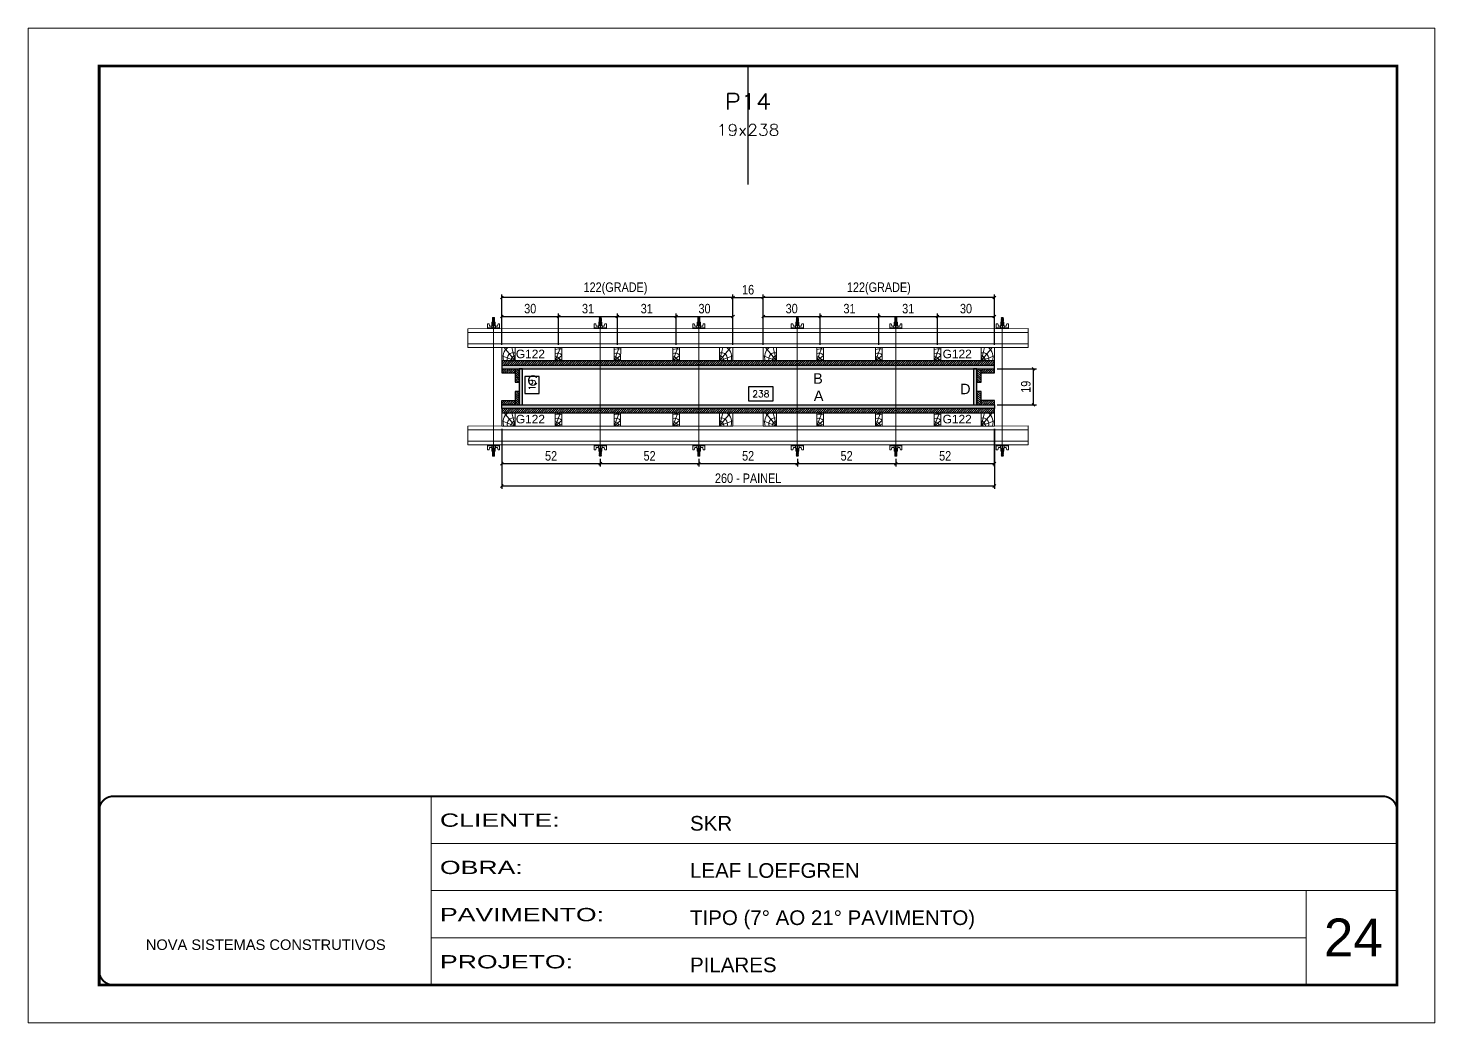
# Model space of a CAD drawing. Extents: x 14400 to 27878, y -21631 to 6985.
# Drawn here: x 19182 to 20667, y 192 to 1242 of the extents above; entities that cross this region are included whole.
import ezdxf
from ezdxf.enums import TextEntityAlignment as Align

# ---------------------------------------------------------------- set-up
doc = ezdxf.new("R2010")
doc.units = 0
for name, pattern in [('CONTINUO', [0]), ('DASHED', [0.75, 0.5, -0.25]), ('HIDDEN', [0.375, 0.25, -0.125])]:
    doc.linetypes.add(name, pattern=pattern)
for name, color, linetype, lineweight in [('CARIMBO', 255, 'Continuous', 9), ('Folhas', 255, 'Continuous', 9), ('Hachura', 251, 'Continuous', 9), ('Madeira', 126, 'Continuous', 18), ('Perfil Metálico', 224, 'Continuous', 18), ('SARRAFO DE PRESSAO', 251, 'DASHED', 9), ('Texto Seção', 7, 'Continuous', 15)]:
    doc.layers.add(name, color=color, linetype=linetype, lineweight=lineweight)
for name, color, linetype in [('CHAPA', 1, 'Continuous'), ('COTA', 241, 'Continuous'), ('SARRAFO', 251, 'Continuous'), ('Texto de Titulo', 7, 'Continuous'), ('Texto Qtd Sarr', 242, 'Continuous'), ('TEXTO_GERAL', 7, 'Continuous')]:
    doc.layers.add(name, color=color, linetype=linetype)
doc.styles.add('ARIAL', font='arial.ttf')
doc.styles.add('COTA TECNICA 2X', font='techl___.ttf', dxfattribs={"height": 10})
doc.styles.add('ROMANS', font='romans.shx')
doc.styles.add('SANSSERIF', font='sas_____.pfb')
doc.styles.add('Tecnologia', font='')
doc.styles.get('Tecnologia').set_extended_font_data('Forgotten Futurist')
doc.dimstyles.new('SECAO PILAR', dxfattribs={"dimtxt": 10, "dimasz": 3, "dimexe": 3, "dimexo": 3, "dimgap": 3, "dimtad": 1, "dimdec": 1, "dimlfac": 0.5, "dimzin": 12, "dimdsep": 46, "dimtxsty": 'COTA TECNICA 2X', "dimblk1": 'OBLIQUE', "dimblk2": 'OBLIQUE', "dimsah": 1, "dimcen": 0.9, "dimclrd": 256, "dimclre": 256, "dimclrt": 256, "dimadec": 1, "dimazin": 3, "dimtfac": 1, "dimtdec": 1, "dimtmove": 0, "dimatfit": 3, "dimfxl": 1, "dimtolj": 1, "dimtzin": 12, "dimarcsym": 0})
doc.dimstyles.new('SECÇÃO 2', dxfattribs={"dimtxt": 7, "dimasz": 6, "dimexe": 0.18, "dimexo": 2, "dimgap": -4, "dimtad": 3, "dimdec": 1, "dimlfac": 0.5, "dimzin": 12, "dimdsep": 46, "dimtxsty": 'ROMANS', "dimblk": 'ARCHTICK', "dimcen": 0.09, "dimse1": 1, "dimse2": 1, "dimsd1": 1, "dimsd2": 1, "dimclrd": 180, "dimclre": 5, "dimclrt": 1, "dimadec": 0, "dimazin": 3, "dimtfac": 1, "dimtdec": 1, "dimtofl": 0, "dimtmove": 0, "dimatfit": 3, "dimldrblk": 'ARCHTICK', "dimfxl": 1, "dimtolj": 1, "dimtzin": 0, "dimarcsym": 0})
pattern_1 = [(225, (10558.0001, -22047.1561), (1.12253202, -1.12253202), [])]

# ---------------------------------------------------------------- blocks, each defined once
blk = doc.blocks.new('9999999999')
at = {"color": 30, "linetype": 'CONTINUO'}
for p, q in [((98564.6, 34230.2), (98564.6, 34429.4)), ((98564.6, 34379.6), (99584, 34379.6)), ((98564.6, 34329.8), (99488, 34329.8)), ((99584, 34329.8), (99488, 34329.8)), ((99488, 34329.8), (99488, 34230.2)), ((98564.6, 34280), (99488, 34280))]:
    blk.add_line(p, q, dxfattribs=at)
at = {"color": 30, "linetype": 'CONTINUO', "const_width": 2}
blk.add_lwpolyline([(99584, 34230.2), (99584, 34414.4, 0.414214), (99569, 34429.4), (98229, 34429.4, 0.414214), (98214, 34414.4), (98214, 34245.2, 0.414214), (98229, 34230.2), (99584, 34230.2)], format="xyb", dxfattribs=at)
at = {"layer": 'Folhas'}
blk.add_lwpolyline([(98139, 34190.2), (99624, 34190.2), (99624, 35240.2), (98139, 35240.2)], close=True, dxfattribs=at)
at = {"layer": 'Folhas', "color": 30, "const_width": 3}
blk.add_lwpolyline([(98214, 34230.2), (99584, 34230.2), (99584, 35200.2), (98214, 35200.2)], close=True, dxfattribs=at)
at = {"color": 7, "linetype": 'Continuous', "ltscale": 5, "style": 'ARIAL'}
for s, height, p in [('SKR', 15.48, (98837.7, 34393.1)), ('LEAF LOEFGREN', 15.483, (98837.7, 34343.3)), ('TIPO (7° AO 21° PAVIMENTO)', 15.483, (98837.7, 34293.5)), ('NOVA SISTEMAS CONSTRUTIVOS', 11.059, (98263.2, 34267.2)), ('PILARES', 15.48, (98837.7, 34243.7))]:
    blk.add_text(s, height=height, dxfattribs=at).set_placement(p)
at = {"layer": 'Folhas', "color": 7, "style": 'Tecnologia', "width": 1.5}
for s, p in [('CLIENTE:', (98573.7, 34397.2)), ('OBRA:', (98573.7, 34347.3)), ('PAVIMENTO:', (98573.7, 34297.5)), ('PROJETO:', (98573.7, 34247.7))]:
    blk.add_text(s, height=14, dxfattribs=at).set_placement(p)
blk = doc.blocks.new('*D1667')
at = {"layer": 'COTA', "color": 180, "lineweight": -2, "transparency": 16777216}
for p, q in [((19721.4, 874.3), (19706.4, 874.3)), ((19706.4, 874.3), (19706.4, 856.3)), ((19721.4, 856.3), (19721.4, 874.3)), ((19706.4, 856.3), (19721.4, 856.3))]:
    blk.add_line(p, q, dxfattribs=at)
at = {"layer": 'Defpoints', "color": 0, "transparency": 16777216}
for p in [(19721.3, 882.3), (19721.3, 844.3), (19725.4, 844.3)]:
    blk.add_point(p, dxfattribs=at)
at = {"layer": 'COTA', "color": 1, "transparency": 16777216, "insert": (19713.9, 865.3), "char_height": 7, "attachment_point": 5, "rotation": 90, "style": 'ROMANS'}
blk.add_mtext('\\A1;19', dxfattribs=at)
blk = doc.blocks.new('_ArchTick')
at = {"color": 0, "linetype": 'ByBlock', "const_width": 0.15}
blk.add_lwpolyline([(-0.5, -0.5), (0.5, 0.5)], dxfattribs=at)
blk = doc.blocks.new('*D1668')
at = {"layer": 'COTA', "color": 180, "lineweight": -2, "transparency": 16777216}
for p, q in [((19968.5, 863.3), (19942.5, 863.3)), ((19942.5, 863.3), (19942.5, 848.3)), ((19968.5, 848.3), (19968.5, 863.3)), ((19942.5, 848.3), (19968.5, 848.3))]:
    blk.add_line(p, q, dxfattribs=at)
at = {"layer": 'Defpoints', "color": 0, "transparency": 16777216}
for p in [(19704, 844.3), (20180, 844.3), (20180, 844.3)]:
    blk.add_point(p, dxfattribs=at)
at = {"layer": 'COTA', "color": 1, "transparency": 16777216, "insert": (19955.5, 855.8), "char_height": 7, "attachment_point": 5, "style": 'ROMANS'}
blk.add_mtext('\\A1;238', dxfattribs=at)
blk = doc.blocks.new('_Oblique')
at = {"color": 0, "linetype": 'ByBlock', "lineweight": -2}
blk.add_line((-0.5, -0.5), (0.5, 0.5), dxfattribs=at)
blk = doc.blocks.new('*D1669')
at = {"layer": 'COTA', "lineweight": -2, "transparency": 16777216}
for p, q in [((19682, 818.9), (19682, 755.6)), ((20202, 818.9), (20202, 755.6)), ((19682, 758.6), (20202, 758.6))]:
    blk.add_line(p, q, dxfattribs=at)
at = {"layer": 'Defpoints', "color": 0, "transparency": 16777216}
for p in [(19682, 821.9), (20202, 821.9), (20202, 758.6)]:
    blk.add_point(p, dxfattribs=at)
at = {"layer": 'COTA', "lineweight": -2, "transparency": 16777216, "xscale": 3, "yscale": 3, "zscale": 3, "rotation": 180}
blk.add_blockref('_Oblique', (19682, 758.6), dxfattribs=at)
at = {"layer": 'COTA', "lineweight": -2, "transparency": 16777216, "xscale": 3, "yscale": 3, "zscale": 3}
blk.add_blockref('_Oblique', (20202, 758.6), dxfattribs=at)
at = {"layer": 'COTA', "transparency": 16777216, "insert": (19942, 766.7), "char_height": 10, "attachment_point": 5, "style": 'COTA TECNICA 2X'}
blk.add_mtext('\\A1;260 - PAINEL', dxfattribs=at)
blk = doc.blocks.new('*D1670')
at = {"layer": 'COTA', "lineweight": -2, "transparency": 16777216}
for p, q in [((19682, 818.9), (19682, 779.2)), ((19786, 787.1), (19786, 779.2)), ((19682, 782.2), (19786, 782.2))]:
    blk.add_line(p, q, dxfattribs=at)
at = {"layer": 'Defpoints', "color": 0, "transparency": 16777216}
for p in [(19682, 821.9), (19786, 790.1), (19786, 782.2)]:
    blk.add_point(p, dxfattribs=at)
at = {"layer": 'COTA', "lineweight": -2, "transparency": 16777216, "xscale": 3, "yscale": 3, "zscale": 3, "rotation": 180}
blk.add_blockref('_Oblique', (19682, 782.2), dxfattribs=at)
at = {"layer": 'COTA', "lineweight": -2, "transparency": 16777216, "xscale": 3, "yscale": 3, "zscale": 3}
blk.add_blockref('_Oblique', (19786, 782.2), dxfattribs=at)
at = {"layer": 'COTA', "transparency": 16777216, "insert": (19734, 790.3), "char_height": 10, "attachment_point": 5, "style": 'COTA TECNICA 2X'}
blk.add_mtext('\\A1;52', dxfattribs=at)
blk = doc.blocks.new('C')
at = {"layer": 'Hachura', "color": 0}
for p, q in [((0, 3.22), (0, -3.22)), ((0.45, 3.22), (0, 3.22)), ((0.46, 3.16), (0, 3.16)), ((0.46, 3.05), (0, 3.05)), ((0.46, 2.88), (0, 2.88)), ((0, 2.75), (0, -1.16)), ((0.46, 2.65), (0, 2.65)), ((0.46, 2.23), (0, 2.23)), ((0.46, 1.51), (0, 1.51)), ((0.39, 0.49), (0.17, 0.49)), ((0.45, -3.23), (0.45, 3.22)), ((0.45, 3.22), (2.58, 3.22)), ((1.74, 0.97), (0.45, 0.97)), ((1.45, 0.1), (0.45, 0.1)), ((1.35, 1.94), (1.35, 0.96)), ((2.58, 2.39), (1.47, 2.09)), ((1.74, -0.97), (1.74, 0.97)), ((1.74, 0.97), (1.74, 0.84)), ((1.74, 0.97), (1.74, 0.84)), ((1.74, 0.84), (3.35, 0.84)), ((3.35, 0.45), (1.74, 0.45)), ((2.58, 3.22), (2.58, 2.39)), ((3.32, 0.84), (3.32, -0.84)), ((3.35, 0.84), (3.35, -0.84)), ((3.68, 0.45), (3.35, 0.45)), ((3.84, -0.52), (3.35, 0.45)), ((3.35, 0.06), (3.67, -0.57)), ((3.68, 0.45), (4.16, -0.52)), ((3.72, 0.5), (4.25, -0.57)), ((4.37, -0.55), (3.83, 0.53)), ((4.15, 0.45), (3.93, 0.45)), ((4.42, -0.52), (3.93, 0.45)), ((4.15, 0.45), (4.26, 0.45)), ((4.26, 0.45), (4.74, -0.52)), ((4.3, 0.5), (4.83, -0.57)), ((4.95, -0.55), (4.41, 0.53)), ((4.51, 0.45), (4.84, 0.45)), ((5, -0.52), (4.51, 0.45)), ((4.84, 0.45), (5.32, -0.52)), ((4.88, 0.5), (5.41, -0.57)), ((5.53, -0.55), (4.99, 0.53)), ((5.58, -0.52), (5.09, 0.45)), ((5.42, 0.45), (5.09, 0.45)), ((5.58, -0.52), (5.09, 0.45)), ((5.42, 0.45), (5.74, -0.19)), ((5.46, 0.5), (5.74, -0.07)), ((5.74, 0.19), (5.57, 0.53)), ((5.74, 0.32), (5.68, 0.45)), ((5.68, 0.45), (5.74, 0.45)), ((5.74, 0.45), (5.9, 0.29)), ((5.74, 0.45), (5.74, -0.52)), ((5.9, -0.36), (5.9, 0.29)), ((0.45, 0), (0, 0)), ((0.46, -1.52), (0, -1.52)), ((0.46, -2.23), (0, -2.23)), ((0.46, -2.65), (0, -2.65)), ((0.46, -2.88), (0, -2.88)), ((0.46, -3.05), (0, -3.05)), ((0.46, -3.16), (0, -3.16)), ((0, -3.22), (2.57, -3.22)), ((0.08, -0.48), (0.29, -0.48)), ((0.29, -0.48), (0.4, -0.48)), ((0.45, 0), (0.45, -0.97)), ((0.45, -0.16), (1.45, -0.16)), ((0.45, -0.65), (0.45, -0.32)), ((0.45, -3.23), (0.45, -0.65)), ((0.45, -0.97), (1.74, -0.97)), ((1.35, -1.94), (1.35, -0.97)), ((2.58, -2.39), (1.47, -2.1)), ((3.35, -0.32), (1.74, -0.32)), ((3.35, -0.84), (1.74, -0.84)), ((2.58, -3.23), (2.58, -2.39)), ((3.35, -0.07), (3.58, -0.52)), ((3.35, -0.52), (3.58, -0.52)), ((3.84, -0.52), (4.16, -0.52)), ((4.42, -0.52), (4.74, -0.52)), ((4.63, -0.52), (4.74, -0.52)), ((5, -0.52), (5.32, -0.52)), ((5.58, -0.52), (5.74, -0.52)), ((5.74, -0.52), (5.9, -0.36)), ((5.74, -0.52), (5.74, -0.52))]:
    blk.add_line(p, q, dxfattribs=at)
for centre, radius, start, end in [((1.52, 1.94), 0.161, 104.74356, 180), ((1.44, -0.03), 0.129, 272.69497, 87.30503), ((3.81, 0.39), 0.143, 25.56881, 154.43119), ((4.39, 0.39), 0.143, 25.56881, 154.43119), ((4.97, 0.39), 0.143, 25.56881, 154.43119), ((5.55, 0.39), 0.143, 25.56881, 154.43119), ((0.17, -0.37), 0.174, 221.74404, 317.85924), ((1.52, -1.94), 0.161, 180, 255.25644), ((3.71, -0.4), 0.174, 222.14076, 318.25596), ((4.29, -0.4), 0.174, 222.14076, 318.25596), ((4.87, -0.4), 0.174, 222.14076, 318.25596), ((5.45, -0.4), 0.174, 222.14076, 318.25596), ((5.61, -0.4), 0.174, 317.85924, 318.25596)]:
    blk.add_arc(centre, radius, start, end, dxfattribs=at)
blk = doc.blocks.new('*D1671')
at = {"layer": 'COTA', "lineweight": -2, "transparency": 16777216}
for p, q in [((19994, 787.1), (19994, 779.2)), ((20098, 787.1), (20098, 779.2)), ((19994, 782.2), (20098, 782.2))]:
    blk.add_line(p, q, dxfattribs=at)
at = {"layer": 'Defpoints', "color": 0, "transparency": 16777216}
for p in [(19994, 790.1), (20098, 790.1), (20098, 782.2)]:
    blk.add_point(p, dxfattribs=at)
at = {"layer": 'COTA', "lineweight": -2, "transparency": 16777216, "xscale": 3, "yscale": 3, "zscale": 3, "rotation": 180}
blk.add_blockref('_Oblique', (19994, 782.2), dxfattribs=at)
at = {"layer": 'COTA', "lineweight": -2, "transparency": 16777216, "xscale": 3, "yscale": 3, "zscale": 3}
blk.add_blockref('_Oblique', (20098, 782.2), dxfattribs=at)
at = {"layer": 'COTA', "transparency": 16777216, "insert": (20046, 790.3), "char_height": 10, "attachment_point": 5, "style": 'COTA TECNICA 2X'}
blk.add_mtext('\\A1;52', dxfattribs=at)
blk = doc.blocks.new('*D1672')
at = {"layer": 'COTA', "lineweight": -2, "transparency": 16777216}
for p, q in [((20205, 882.3), (20246.3, 882.3)), ((20243.3, 844.3), (20243.3, 882.3)), ((20205, 844.3), (20246.3, 844.3))]:
    blk.add_line(p, q, dxfattribs=at)
at = {"layer": 'Defpoints', "color": 0, "transparency": 16777216}
for p in [(20202, 882.3), (20243.3, 882.3), (20202, 844.3)]:
    blk.add_point(p, dxfattribs=at)
at = {"layer": 'COTA', "lineweight": -2, "transparency": 16777216, "xscale": 3, "yscale": 3, "zscale": 3}
for p, rotation in [((20243.3, 882.3), 90), ((20243.3, 844.3), 270)]:
    blk.add_blockref('_Oblique', p, dxfattribs=dict(at, rotation=rotation))
at = {"layer": 'COTA', "transparency": 16777216, "insert": (20235.2, 863.3), "char_height": 10, "attachment_point": 5, "rotation": 90, "style": 'COTA TECNICA 2X'}
blk.add_mtext('\\A1;19', dxfattribs=at)
blk = doc.blocks.new('*D1673')
at = {"layer": 'COTA', "lineweight": -2, "transparency": 16777216}
for p, q in [((19786, 787.1), (19786, 779.2)), ((19890, 787.1), (19890, 779.2)), ((19786, 782.2), (19890, 782.2))]:
    blk.add_line(p, q, dxfattribs=at)
at = {"layer": 'Defpoints', "color": 0, "transparency": 16777216}
for p in [(19786, 790.1), (19890, 790.1), (19890, 782.2)]:
    blk.add_point(p, dxfattribs=at)
at = {"layer": 'COTA', "lineweight": -2, "transparency": 16777216, "xscale": 3, "yscale": 3, "zscale": 3, "rotation": 180}
blk.add_blockref('_Oblique', (19786, 782.2), dxfattribs=at)
at = {"layer": 'COTA', "lineweight": -2, "transparency": 16777216, "xscale": 3, "yscale": 3, "zscale": 3}
blk.add_blockref('_Oblique', (19890, 782.2), dxfattribs=at)
at = {"layer": 'COTA', "transparency": 16777216, "insert": (19838, 790.3), "char_height": 10, "attachment_point": 5, "style": 'COTA TECNICA 2X'}
blk.add_mtext('\\A1;52', dxfattribs=at)
blk = doc.blocks.new('PONTALETE')
at = {"layer": 'Madeira'}
for q in [(2.71, 7), (7, 5.76), (7, 1.74)]:
    blk.add_line((0, 0), q, dxfattribs=at)
blk.add_lwpolyline([(0, 0), (7, 0), (7, 7), (0, 7)], close=True, dxfattribs=at)
for centre, radius, start, end in [((2.04, 0.06), 6.23, 37.28179, 109.09128), ((1.09, 0.9), 3.19, 343.60304, 109.98471), ((-0.21, -0.78), 3.09, 14.63219, 86.0383)]:
    blk.add_arc(centre, radius, start, end, dxfattribs=at)
blk = doc.blocks.new('MEIO PONTALETE')
at = {"layer": 'Madeira'}
for q in [(2.71, 7), (3.5, 2.88), (3.5, 0.87)]:
    blk.add_line((0, 0), q, dxfattribs=at)
blk.add_lwpolyline([(0, 0), (3.5, 0), (3.5, 7), (0, 7)], close=True, dxfattribs=at)
for centre, radius, start, end in [((2.04, 0.06), 6.23, 76.44987, 109.09128), ((1.09, 0.9), 3.19, 40.90626, 109.98471), ((-0.21, -0.78), 3.09, 14.63219, 86.0383)]:
    blk.add_arc(centre, radius, start, end, dxfattribs=at)
blk = doc.blocks.new('*D1674')
at = {"layer": 'COTA', "lineweight": -2, "transparency": 16777216}
for p, q in [((19958, 907.7), (19958, 940.5)), ((19958, 937.5), (20018, 937.5)), ((20018, 907.7), (20018, 940.5))]:
    blk.add_line(p, q, dxfattribs=at)
at = {"layer": 'Defpoints', "color": 0, "transparency": 16777216}
for p in [(20018, 937.5), (19958, 904.7), (20018, 904.7)]:
    blk.add_point(p, dxfattribs=at)
at = {"layer": 'COTA', "lineweight": -2, "transparency": 16777216, "xscale": 3, "yscale": 3, "zscale": 3, "rotation": 180}
blk.add_blockref('_Oblique', (19958, 937.5), dxfattribs=at)
at = {"layer": 'COTA', "lineweight": -2, "transparency": 16777216, "xscale": 3, "yscale": 3, "zscale": 3}
blk.add_blockref('_Oblique', (20018, 937.5), dxfattribs=at)
at = {"layer": 'COTA', "transparency": 16777216, "insert": (19988, 945.7), "char_height": 10, "attachment_point": 5, "style": 'COTA TECNICA 2X'}
blk.add_mtext('\\A1;30', dxfattribs=at)
blk = doc.blocks.new('*D1675')
at = {"layer": 'COTA', "lineweight": -2, "transparency": 16777216}
for p, q in [((19958, 907.7), (19958, 960.6)), ((20202, 957.6), (19958, 957.6)), ((20202, 907.6), (20202, 960.6))]:
    blk.add_line(p, q, dxfattribs=at)
at = {"layer": 'Defpoints', "color": 0, "transparency": 16777216}
for p in [(19958, 957.6), (19958, 904.7), (20202, 904.6)]:
    blk.add_point(p, dxfattribs=at)
at = {"layer": 'COTA', "lineweight": -2, "transparency": 16777216, "xscale": 3, "yscale": 3, "zscale": 3, "rotation": 180}
blk.add_blockref('_Oblique', (19958, 957.6), dxfattribs=at)
at = {"layer": 'COTA', "lineweight": -2, "transparency": 16777216, "xscale": 3, "yscale": 3, "zscale": 3}
blk.add_blockref('_Oblique', (20202, 957.6), dxfattribs=at)
at = {"layer": 'COTA', "transparency": 16777216, "insert": (20080, 966.9), "char_height": 10, "attachment_point": 5, "style": 'COTA TECNICA 2X'}
blk.add_mtext('\\A1;122(GRADE)', dxfattribs=at)
blk = doc.blocks.new('*D1676')
at = {"layer": 'COTA', "lineweight": -2, "transparency": 16777216}
for p, q in [((20018, 907.7), (20018, 940.5)), ((20018, 937.5), (20080, 937.5)), ((20080, 907.7), (20080, 940.5))]:
    blk.add_line(p, q, dxfattribs=at)
at = {"layer": 'Defpoints', "color": 0, "transparency": 16777216}
for p in [(20080, 937.5), (20018, 904.7), (20080, 904.7)]:
    blk.add_point(p, dxfattribs=at)
at = {"layer": 'COTA', "lineweight": -2, "transparency": 16777216, "xscale": 3, "yscale": 3, "zscale": 3, "rotation": 180}
blk.add_blockref('_Oblique', (20018, 937.5), dxfattribs=at)
at = {"layer": 'COTA', "lineweight": -2, "transparency": 16777216, "xscale": 3, "yscale": 3, "zscale": 3}
blk.add_blockref('_Oblique', (20080, 937.5), dxfattribs=at)
at = {"layer": 'COTA', "transparency": 16777216, "insert": (20049, 945.7), "char_height": 10, "attachment_point": 5, "style": 'COTA TECNICA 2X'}
blk.add_mtext('\\A1;31', dxfattribs=at)
blk = doc.blocks.new('*D1677')
at = {"layer": 'COTA', "lineweight": -2, "transparency": 16777216}
for p, q in [((20080, 907.7), (20080, 940.5)), ((20080, 937.5), (20142, 937.5)), ((20142, 907.7), (20142, 940.5))]:
    blk.add_line(p, q, dxfattribs=at)
at = {"layer": 'Defpoints', "color": 0, "transparency": 16777216}
for p in [(20142, 937.5), (20080, 904.7), (20142, 904.7)]:
    blk.add_point(p, dxfattribs=at)
at = {"layer": 'COTA', "lineweight": -2, "transparency": 16777216, "xscale": 3, "yscale": 3, "zscale": 3, "rotation": 180}
blk.add_blockref('_Oblique', (20080, 937.5), dxfattribs=at)
at = {"layer": 'COTA', "lineweight": -2, "transparency": 16777216, "xscale": 3, "yscale": 3, "zscale": 3}
blk.add_blockref('_Oblique', (20142, 937.5), dxfattribs=at)
at = {"layer": 'COTA', "transparency": 16777216, "insert": (20111, 945.7), "char_height": 10, "attachment_point": 5, "style": 'COTA TECNICA 2X'}
blk.add_mtext('\\A1;31', dxfattribs=at)
blk = doc.blocks.new('*D1678')
at = {"layer": 'COTA', "lineweight": -2, "transparency": 16777216}
for p, q in [((20142, 907.7), (20142, 940.5)), ((20142, 937.5), (20202, 937.5)), ((20202, 907.7), (20202, 940.5))]:
    blk.add_line(p, q, dxfattribs=at)
at = {"layer": 'Defpoints', "color": 0, "transparency": 16777216}
for p in [(20202, 937.5), (20142, 904.7), (20202, 904.7)]:
    blk.add_point(p, dxfattribs=at)
at = {"layer": 'COTA', "lineweight": -2, "transparency": 16777216, "xscale": 3, "yscale": 3, "zscale": 3, "rotation": 180}
blk.add_blockref('_Oblique', (20142, 937.5), dxfattribs=at)
at = {"layer": 'COTA', "lineweight": -2, "transparency": 16777216, "xscale": 3, "yscale": 3, "zscale": 3}
blk.add_blockref('_Oblique', (20202, 937.5), dxfattribs=at)
at = {"layer": 'COTA', "transparency": 16777216, "insert": (20172, 945.7), "char_height": 10, "attachment_point": 5, "style": 'COTA TECNICA 2X'}
blk.add_mtext('\\A1;30', dxfattribs=at)
blk = doc.blocks.new('*D1679')
at = {"layer": 'COTA', "lineweight": -2, "transparency": 16777216}
for p, q in [((19682, 907.7), (19682, 940.5)), ((19682, 937.5), (19742, 937.5)), ((19742, 907.7), (19742, 940.5))]:
    blk.add_line(p, q, dxfattribs=at)
at = {"layer": 'Defpoints', "color": 0, "transparency": 16777216}
for p in [(19742, 937.5), (19682, 904.7), (19742, 904.7)]:
    blk.add_point(p, dxfattribs=at)
at = {"layer": 'COTA', "lineweight": -2, "transparency": 16777216, "xscale": 3, "yscale": 3, "zscale": 3, "rotation": 180}
blk.add_blockref('_Oblique', (19682, 937.5), dxfattribs=at)
at = {"layer": 'COTA', "lineweight": -2, "transparency": 16777216, "xscale": 3, "yscale": 3, "zscale": 3}
blk.add_blockref('_Oblique', (19742, 937.5), dxfattribs=at)
at = {"layer": 'COTA', "transparency": 16777216, "insert": (19712, 945.7), "char_height": 10, "attachment_point": 5, "style": 'COTA TECNICA 2X'}
blk.add_mtext('\\A1;30', dxfattribs=at)
blk = doc.blocks.new('*D1680')
at = {"layer": 'COTA', "lineweight": -2, "transparency": 16777216}
for p, q in [((19682, 907.7), (19682, 960.6)), ((19926, 957.6), (19682, 957.6)), ((19926, 907.6), (19926, 960.6))]:
    blk.add_line(p, q, dxfattribs=at)
at = {"layer": 'Defpoints', "color": 0, "transparency": 16777216}
for p in [(19682, 957.6), (19682, 904.7), (19926, 904.6)]:
    blk.add_point(p, dxfattribs=at)
at = {"layer": 'COTA', "lineweight": -2, "transparency": 16777216, "xscale": 3, "yscale": 3, "zscale": 3, "rotation": 180}
blk.add_blockref('_Oblique', (19682, 957.6), dxfattribs=at)
at = {"layer": 'COTA', "lineweight": -2, "transparency": 16777216, "xscale": 3, "yscale": 3, "zscale": 3}
blk.add_blockref('_Oblique', (19926, 957.6), dxfattribs=at)
at = {"layer": 'COTA', "transparency": 16777216, "insert": (19802, 966.9), "char_height": 10, "attachment_point": 5, "style": 'COTA TECNICA 2X'}
blk.add_mtext('\\A1;122(GRADE)', dxfattribs=at)
blk = doc.blocks.new('*D1681')
at = {"layer": 'COTA', "lineweight": -2, "transparency": 16777216}
for p, q in [((19742, 907.7), (19742, 940.5)), ((19742, 937.5), (19804, 937.5)), ((19804, 907.7), (19804, 940.5))]:
    blk.add_line(p, q, dxfattribs=at)
at = {"layer": 'Defpoints', "color": 0, "transparency": 16777216}
for p in [(19804, 937.5), (19742, 904.7), (19804, 904.7)]:
    blk.add_point(p, dxfattribs=at)
at = {"layer": 'COTA', "lineweight": -2, "transparency": 16777216, "xscale": 3, "yscale": 3, "zscale": 3, "rotation": 180}
blk.add_blockref('_Oblique', (19742, 937.5), dxfattribs=at)
at = {"layer": 'COTA', "lineweight": -2, "transparency": 16777216, "xscale": 3, "yscale": 3, "zscale": 3}
blk.add_blockref('_Oblique', (19804, 937.5), dxfattribs=at)
at = {"layer": 'COTA', "transparency": 16777216, "insert": (19773, 945.7), "char_height": 10, "attachment_point": 5, "style": 'COTA TECNICA 2X'}
blk.add_mtext('\\A1;31', dxfattribs=at)
blk = doc.blocks.new('*D1682')
at = {"layer": 'COTA', "lineweight": -2, "transparency": 16777216}
for p, q in [((19804, 907.7), (19804, 940.5)), ((19804, 937.5), (19866, 937.5)), ((19866, 907.7), (19866, 940.5))]:
    blk.add_line(p, q, dxfattribs=at)
at = {"layer": 'Defpoints', "color": 0, "transparency": 16777216}
for p in [(19866, 937.5), (19804, 904.7), (19866, 904.7)]:
    blk.add_point(p, dxfattribs=at)
at = {"layer": 'COTA', "lineweight": -2, "transparency": 16777216, "xscale": 3, "yscale": 3, "zscale": 3, "rotation": 180}
blk.add_blockref('_Oblique', (19804, 937.5), dxfattribs=at)
at = {"layer": 'COTA', "lineweight": -2, "transparency": 16777216, "xscale": 3, "yscale": 3, "zscale": 3}
blk.add_blockref('_Oblique', (19866, 937.5), dxfattribs=at)
at = {"layer": 'COTA', "transparency": 16777216, "insert": (19835, 945.7), "char_height": 10, "attachment_point": 5, "style": 'COTA TECNICA 2X'}
blk.add_mtext('\\A1;31', dxfattribs=at)
blk = doc.blocks.new('*D1683')
at = {"layer": 'COTA', "lineweight": -2, "transparency": 16777216}
for p, q in [((19866, 907.7), (19866, 940.5)), ((19866, 937.5), (19926, 937.5)), ((19926, 907.7), (19926, 940.5))]:
    blk.add_line(p, q, dxfattribs=at)
at = {"layer": 'Defpoints', "color": 0, "transparency": 16777216}
for p in [(19926, 937.5), (19866, 904.7), (19926, 904.7)]:
    blk.add_point(p, dxfattribs=at)
at = {"layer": 'COTA', "lineweight": -2, "transparency": 16777216, "xscale": 3, "yscale": 3, "zscale": 3, "rotation": 180}
blk.add_blockref('_Oblique', (19866, 937.5), dxfattribs=at)
at = {"layer": 'COTA', "lineweight": -2, "transparency": 16777216, "xscale": 3, "yscale": 3, "zscale": 3}
blk.add_blockref('_Oblique', (19926, 937.5), dxfattribs=at)
at = {"layer": 'COTA', "transparency": 16777216, "insert": (19896, 945.7), "char_height": 10, "attachment_point": 5, "style": 'COTA TECNICA 2X'}
blk.add_mtext('\\A1;30', dxfattribs=at)
blk = doc.blocks.new('*D1684')
at = {"layer": 'COTA', "lineweight": -2, "transparency": 16777216}
for p, q in [((19926, 907.6), (19926, 960.6)), ((19926, 957.6), (19958, 957.6)), ((19958, 907.7), (19958, 960.6))]:
    blk.add_line(p, q, dxfattribs=at)
at = {"layer": 'Defpoints', "color": 0, "transparency": 16777216}
for p in [(19958, 957.6), (19926, 904.6), (19958, 904.7)]:
    blk.add_point(p, dxfattribs=at)
at = {"layer": 'COTA', "lineweight": -2, "transparency": 16777216, "xscale": 3, "yscale": 3, "zscale": 3, "rotation": 180}
blk.add_blockref('_Oblique', (19926, 957.6), dxfattribs=at)
at = {"layer": 'COTA', "lineweight": -2, "transparency": 16777216, "xscale": 3, "yscale": 3, "zscale": 3}
blk.add_blockref('_Oblique', (19958, 957.6), dxfattribs=at)
at = {"layer": 'COTA', "transparency": 16777216, "insert": (19942, 965.7), "char_height": 10, "attachment_point": 5, "style": 'COTA TECNICA 2X'}
blk.add_mtext('\\A1;16', dxfattribs=at)
blk = doc.blocks.new('*D1685')
at = {"layer": 'COTA', "lineweight": -2, "transparency": 16777216}
for p, q in [((20201.9, 818.9), (20201.9, 779.2)), ((20098, 787.1), (20098, 779.2)), ((20098, 782.2), (20201.9, 782.2))]:
    blk.add_line(p, q, dxfattribs=at)
at = {"layer": 'Defpoints', "color": 0, "transparency": 16777216}
for p in [(20201.9, 821.9), (20098, 790.1), (20201.9, 782.2)]:
    blk.add_point(p, dxfattribs=at)
at = {"layer": 'COTA', "lineweight": -2, "transparency": 16777216, "xscale": 3, "yscale": 3, "zscale": 3, "rotation": 180}
blk.add_blockref('_Oblique', (20098, 782.2), dxfattribs=at)
at = {"layer": 'COTA', "lineweight": -2, "transparency": 16777216, "xscale": 3, "yscale": 3, "zscale": 3}
blk.add_blockref('_Oblique', (20201.9, 782.2), dxfattribs=at)
at = {"layer": 'COTA', "transparency": 16777216, "insert": (20150, 790.3), "char_height": 10, "attachment_point": 5, "style": 'COTA TECNICA 2X'}
blk.add_mtext('\\A1;52', dxfattribs=at)
blk = doc.blocks.new('*D1686')
at = {"layer": 'COTA', "lineweight": -2, "transparency": 16777216}
for p, q in [((19890, 787.1), (19890, 779.2)), ((19994, 787.1), (19994, 779.2)), ((19890, 782.2), (19994, 782.2))]:
    blk.add_line(p, q, dxfattribs=at)
at = {"layer": 'Defpoints', "color": 0, "transparency": 16777216}
for p in [(19890, 790.1), (19994, 790.1), (19994, 782.2)]:
    blk.add_point(p, dxfattribs=at)
at = {"layer": 'COTA', "lineweight": -2, "transparency": 16777216, "xscale": 3, "yscale": 3, "zscale": 3, "rotation": 180}
blk.add_blockref('_Oblique', (19890, 782.2), dxfattribs=at)
at = {"layer": 'COTA', "lineweight": -2, "transparency": 16777216, "xscale": 3, "yscale": 3, "zscale": 3}
blk.add_blockref('_Oblique', (19994, 782.2), dxfattribs=at)
at = {"layer": 'COTA', "transparency": 16777216, "insert": (19942, 790.3), "char_height": 10, "attachment_point": 5, "style": 'COTA TECNICA 2X'}
blk.add_mtext('\\A1;52', dxfattribs=at)
blk = doc.blocks.new('titulo1')
at = {"layer": 'Defpoints', "color": 252, "linetype": 'HIDDEN', "ltscale": 2}
blk.add_line((0, 0), (0, 125), dxfattribs=at)
at = {"layer": 'Defpoints', "style": 'ROMANS', "oblique": 15}
blk.add_attdef('FOLHA', text='', height=10, dxfattribs=at).set_placement((0, 15.6), align=Align.MIDDLE_CENTER)
at = {"layer": 'Texto Qtd Sarr', "color": 3, "style": 'ROMANS', "oblique": 15}
for tag, height, p in [('TITULO', 17, (0, 71.4)), ('SEÇÃO', 12, (0, 41.5))]:
    blk.add_attdef(tag, text='', height=height, dxfattribs=at).set_placement(p, align=Align.MIDDLE_CENTER)

msp = doc.modelspace()

# ---------------------------------------------------------------- hatches: boundary and pattern name
at = {"layer": 'Hachura'}
h = msp.add_hatch(dxfattribs=at)
h.set_pattern_fill('ANSI31', color=256, scale=0.5, angle=180, style=0)
h.set_pattern_definition([(225, (10586.0001, -22038.7561), (1.12253202, -1.12253202), [])])
h.paths.add_polyline_path([(20201.953, 890.652), (20201.953, 886.252), (19681.952, 886.252), (19681.952, 890.652)])
h = msp.add_hatch(color=256, dxfattribs=at)
h.dxf.hatch_style = 1
h.paths.add_polyline_path([(20201.952, 882.24), (20201.952, 886.24), (19681.952, 886.252), (19681.952, 882.252)])
h = msp.add_hatch(dxfattribs=at)
h.set_pattern_fill('ANSI31', color=256, scale=0.5, angle=180, style=0)
h.set_pattern_definition(pattern_1)
h.paths.add_polyline_path([(19695.952, 882.252), (19695.952, 877.852), (19681.952, 877.852), (19681.952, 882.252)])
h = msp.add_hatch(dxfattribs=at)
h.set_pattern_fill('ANSI31', color=256, scale=0.5, angle=270, style=0)
h.set_pattern_definition([(315, (42591.7601, -8620.6998), (1.12253202, 1.12253202), [])])
h.paths.add_polyline_path([(19700.352, 868.252), (19695.952, 868.252), (19695.952, 882.252), (19700.352, 882.252)])
h = msp.add_hatch(color=256, dxfattribs=at)
h.dxf.hatch_style = 1
h.paths.add_polyline_path([(19700.352, 844.252), (19703.952, 844.252), (19703.952, 882.252), (19700.352, 882.252)])
h = msp.add_hatch(color=256, dxfattribs=at)
h.dxf.hatch_style = 1
h.paths.add_polyline_path([(20179.952, 844.252), (20183.552, 844.252), (20183.552, 882.252), (20179.952, 882.252)])
h = msp.add_hatch(dxfattribs=at)
h.set_pattern_fill('ANSI31', color=256, scale=0.5, angle=270, style=0)
h.set_pattern_definition([(315, (43079.3601, -8620.6998), (1.12253202, 1.12253202), [])])
h.paths.add_polyline_path([(20187.952, 868.252), (20183.552, 868.252), (20183.552, 882.252), (20187.952, 882.252)])
h = msp.add_hatch(dxfattribs=at)
h.set_pattern_fill('ANSI31', color=256, scale=0.5, angle=180, style=0)
h.set_pattern_definition([(225, (11064.0001, -22047.1561), (1.12253202, -1.12253202), [])])
h.paths.add_polyline_path([(20201.952, 882.252), (20201.952, 877.852), (20187.952, 877.852), (20187.952, 882.252)])
h = msp.add_hatch(dxfattribs=at)
h.set_pattern_fill('ANSI31', color=256, scale=0.5, angle=180, style=0)
h.set_pattern_definition(pattern_1)
h.paths.add_polyline_path([(19695.952, 844.252), (19695.952, 848.652), (19681.952, 848.652), (19681.952, 844.252)])
h = msp.add_hatch(dxfattribs=at)
h.set_pattern_fill('ANSI31', color=256, scale=0.5, angle=270, style=0)
h.set_pattern_definition([(315, (42591.7601, -8644.6998), (1.12253202, 1.12253202), [])])
h.paths.add_polyline_path([(19700.352, 844.252), (19695.952, 844.252), (19695.952, 858.252), (19700.352, 858.252)])
h = msp.add_hatch(dxfattribs=at)
h.set_pattern_fill('ANSI31', color=256, scale=0.5, angle=270, style=0)
h.set_pattern_definition([(315, (43079.3601, -8644.6998), (1.12253202, 1.12253202), [])])
h.paths.add_polyline_path([(20187.952, 844.252), (20183.552, 844.252), (20183.552, 858.252), (20187.952, 858.252)])
h = msp.add_hatch(dxfattribs=at)
h.set_pattern_fill('ANSI31', color=256, scale=0.5, angle=180, style=0)
h.set_pattern_definition([(225, (10699.0001, -22047.1561), (1.12253202, -1.12253202), [])])
h.paths.add_polyline_path([(20187.952, 844.252), (20187.952, 848.652), (20201.952, 848.652), (20201.952, 844.252)])
h = msp.add_hatch(color=256, dxfattribs=at)
h.dxf.hatch_style = 1
h.paths.add_polyline_path([(20201.952, 844.252), (20201.952, 840.252), (19681.952, 840.252), (19681.952, 844.252)])
h = msp.add_hatch(dxfattribs=at)
h.set_pattern_fill('ANSI31', color=256, scale=0.5, angle=180, style=0)
h.set_pattern_definition([(225, (10586.0001, -22089.1561), (1.12253202, -1.12253202), [])])
h.paths.add_polyline_path([(20201.953, 840.252), (20201.953, 835.852), (19681.952, 835.852), (19681.952, 840.252)])

# ---------------------------------------------------------------- linework, layer by layer
at = {"layer": 'CHAPA'}
msp.add_lwpolyline([(19681.952, 886.252), (19681.952, 882.252), (20201.952, 882.252), (20201.952, 886.252)], dxfattribs=at)
for points in [[(19700.352, 844.252), (19703.952, 844.252), (19703.952, 882.252), (19700.352, 882.252)], [(20179.952, 844.252), (20183.552, 844.252), (20183.552, 882.252), (20179.952, 882.252)], [(20201.952, 844.252), (20201.952, 840.252), (19681.952, 840.252), (19681.952, 844.252)]]:
    msp.add_lwpolyline(points, close=True, dxfattribs=at)
at = {"layer": 'Hachura'}
for p, q in [((19673.263, 791.081), (19673.263, 931.623)), ((19785.952, 791.081), (19785.953, 931.623)), ((19889.952, 791.081), (19889.953, 931.623)), ((19993.952, 791.081), (19993.953, 931.623)), ((20097.952, 791.081), (20097.953, 931.623)), ((20210.341, 791.081), (20210.341, 931.623))]:
    msp.add_line(p, q, dxfattribs=at)
at = {"layer": 'Madeira'}
for points in [[(19681.952, 890.654), (19681.967, 904.654), (19925.96, 904.652), (19925.945, 890.652)], [(19957.959, 890.654), (19957.974, 904.654), (20201.967, 904.652), (20201.952, 890.652)], [(19681.937, 821.868), (19681.952, 835.868), (19925.945, 835.866), (19925.93, 821.866)], [(19957.944, 821.868), (19957.959, 835.868), (20201.952, 835.866), (20201.937, 821.866)]]:
    msp.add_lwpolyline(points, close=True, dxfattribs=at)
at = {"layer": 'Perfil Metálico'}
for p, q in [((20237.67, 920.592), (19646.234, 920.592)), ((20237.67, 908.592), (19646.234, 908.592)), ((20237.67, 817.851), (19646.234, 817.851)), ((20237.67, 805.851), (19646.234, 805.851))]:
    msp.add_line(p, q, dxfattribs=at)
for points in [[(20237.67, 904.653), (20237.67, 924.653), (19646.234, 924.592), (19646.234, 904.592)], [(19646.234, 821.851), (19646.234, 801.851), (20237.67, 801.912), (20237.67, 821.912)]]:
    msp.add_lwpolyline(points, close=True, dxfattribs=at)
at = {"layer": 'SARRAFO'}
for points in [[(19681.952, 886.252), (20201.953, 886.252), (20201.953, 890.652), (19681.952, 890.652)], [(19695.952, 858.252), (19695.952, 844.252), (19700.352, 844.252), (19700.352, 858.252)], [(20183.552, 858.252), (20183.552, 844.252), (20187.952, 844.252), (20187.952, 858.252)], [(19681.952, 835.852), (20201.953, 835.852), (20201.953, 840.252), (19681.952, 840.252)]]:
    msp.add_lwpolyline(points, close=True, dxfattribs=at)
for points in [[(19681.952, 882.252), (19681.952, 877.852), (19695.952, 877.852)], [(19695.952, 882.252), (19695.952, 868.252), (19700.352, 868.252), (19700.352, 882.252)], [(20183.552, 882.252), (20183.552, 868.252), (20187.952, 868.252), (20187.952, 882.252)], [(20187.952, 877.852), (20201.952, 877.852), (20201.952, 882.252)], [(19695.952, 844.252), (19681.952, 844.252), (19681.952, 848.652), (19695.952, 848.652)], [(20187.952, 844.252), (20201.952, 844.252), (20201.952, 848.652), (20187.952, 848.652)]]:
    msp.add_lwpolyline(points, dxfattribs=at)

# ---------------------------------------------------------------- block references
at = {"layer": 'Hachura', "linetype": 'Continuous', "yscale": 2, "zscale": 2}
for p, xscale, rotation in [((19673.272, 924.623), -2, 270), ((19785.943, 924.623), 2, 90.00000000000001), ((19889.943, 924.623), 2, 90.00000000000001), ((19993.943, 924.623), 2, 90.00000000000001), ((20097.943, 924.623), 2, 90.00000000000001), ((20210.331, 924.623), 2, 90.00000000000001), ((19673.263, 801.881), 2, 270), ((19785.952, 801.881), -2, 90), ((19889.952, 801.881), -2, 90), ((19993.952, 801.881), -2, 90), ((20097.952, 801.881), -2, 90), ((20210.34, 801.881), -2, 90)]:
    msp.add_blockref('C', p, dxfattribs=dict(at, xscale=xscale, rotation=rotation))
at = {"layer": 'Madeira'}
for name, p, xscale, yscale, zscale, rotation in [('PONTALETE', (19695.952, 890.648), 2, 2, 2, 89.93708930310329), ('MEIO PONTALETE', (19738.452, 890.656), 1.999999997962732, 1.999999997962732, 1.999999997962732, 359.9370893031033), ('MEIO PONTALETE', (19800.452, 890.656), 1.999999997962732, 1.999999997962732, 1.999999997962732, 359.9370893031033), ('MEIO PONTALETE', (19862.452, 890.656), 1.999999997962732, 1.999999997962732, 1.999999997962732, 359.9370893031033), ('PONTALETE', (19911.945, 890.667), -2, 2, 2, 269.9370893031033), ('PONTALETE', (19971.959, 890.648), 2, 2, 2, 89.93708930310329), ('MEIO PONTALETE', (20014.459, 890.656), 1.999999997962732, 1.999999997962732, 1.999999997962732, 359.9370893031033), ('MEIO PONTALETE', (20076.459, 890.656), 1.999999997962732, 1.999999997962732, 1.999999997962732, 359.9370893031033), ('MEIO PONTALETE', (20138.459, 890.656), 1.999999997962732, 1.999999997962732, 1.999999997962732, 359.9370893031033), ('PONTALETE', (20187.952, 890.667), -2, 2, 2, 269.9370893031033), ('PONTALETE', (19695.937, 821.862), 2, 2, 2, 89.93708930310329), ('MEIO PONTALETE', (19738.437, 821.87), 1.999999997962732, 1.999999997962732, 1.999999997962732, 359.9370893031033), ('MEIO PONTALETE', (19800.437, 821.87), 1.999999997962732, 1.999999997962732, 1.999999997962732, 359.9370893031033), ('MEIO PONTALETE', (19862.437, 821.87), 1.999999997962732, 1.999999997962732, 1.999999997962732, 359.9370893031033), ('PONTALETE', (19911.93, 821.881), -2, 2, 2, 269.9370893031033), ('PONTALETE', (19971.944, 821.862), 2, 2, 2, 89.93708930310329), ('MEIO PONTALETE', (20014.444, 821.87), 1.999999997962732, 1.999999997962732, 1.999999997962732, 359.9370893031033), ('MEIO PONTALETE', (20076.444, 821.87), 1.999999997962732, 1.999999997962732, 1.999999997962732, 359.9370893031033), ('MEIO PONTALETE', (20138.444, 821.87), 1.999999997962732, 1.999999997962732, 1.999999997962732, 359.9370893031033), ('PONTALETE', (20187.937, 821.881), -2, 2, 2, 269.9370893031033)]:
    msp.add_blockref(name, p, dxfattribs=dict(at, xscale=xscale, yscale=yscale, zscale=zscale, rotation=rotation))
at = {"layer": 'SARRAFO DE PRESSAO', "color": 6, "linetype": 'ByBlock'}
msp.add_blockref('9999999999', (-78957.011, -33998.353), dxfattribs=at)
at = {"layer": 'Texto Seção'}
ref = msp.add_blockref('titulo1', (19941.967, 1076.852), dxfattribs=at)
ref.add_attrib('TITULO', 'P14', dxfattribs={"layer": 'Texto de Titulo', "color": 7, "height": 17, "style": 'ROMANS', "width": 1.1}).set_placement((19941.967, 1164.352), align=Align.MIDDLE_CENTER)
ref.add_attrib('SEÇÃO', '19x238', dxfattribs={"layer": 'Texto de Titulo', "color": 7, "height": 12, "style": 'ROMANS', "width": 1.1}).set_placement((19941.967, 1134.352), align=Align.MIDDLE_CENTER)

# ---------------------------------------------------------------- texts
at = {"layer": 'CARIMBO', "style": 'ARIAL'}
msp.add_text('24', height=40, dxfattribs=at).set_placement((20549.828, 261.996))
at = {"layer": 'TEXTO_GERAL', "color": 0, "linetype": 'Continuous', "style": 'SANSSERIF'}
for p in [(19696.808, 897.953), (20147.352, 897.953), (19696.793, 829.166), (20147.337, 829.166)]:
    msp.add_text('G122', height=9, dxfattribs=at).set_placement(p, align=Align.MIDDLE_LEFT)
at = {"layer": 'TEXTO_GERAL', "style": 'ARIAL'}
for s, p in [('B', (20015.715, 872.002)), ('C', (19714.459, 869.909)), ('D', (20171.312, 860.975)), ('A', (20016.461, 853.772))]:
    msp.add_text(s, height=11, dxfattribs=at).set_placement(p, align=Align.MIDDLE_CENTER)

# ---------------------------------------------------------------- dimensions: what is measured, and where the dimension line sits
at = {"layer": 'COTA'}
dim = msp.add_linear_dim(base=(19681.967, 957.646), p1=(19925.96, 904.638), p2=(19681.967, 904.664), text='<>(GRADE)', dimstyle='SECAO PILAR', dxfattribs=at)
dim.commit()
dim.dimension.update_dxf_attribs({"geometry": '*D1680', "text_midpoint": (19801.964, 957.646), "dimtype": 160})
for base, p1, p2, dimstyle, picture, middle in [((19957.974, 957.646), (19925.96, 904.621), (19957.974, 904.664), 'SECAO PILAR', '*D1684', (19941.967, 957.646)), ((20179.952, 844.252), (19703.952, 844.252), (20179.952, 844.252), 'SECÇÃO 2', '*D1668', (19955.508, 844.252))]:
    dim = msp.add_linear_dim(base=base, p1=p1, p2=p2, dimstyle=dimstyle, dxfattribs=at)
    dim.commit()
    dim.dimension.update_dxf_attribs({"geometry": picture, "text_midpoint": middle, "dimtype": 160})
for base, p1, p2, text, picture, middle in [((19957.974, 957.646), (20201.967, 904.638), (19957.974, 904.664), '<>(GRADE)', '*D1675', (20079.971, 966.867)), ((20201.952, 758.56), (19681.952, 821.861), (20201.952, 821.902), '<> - PAINEL', '*D1669', (19941.952, 766.662))]:
    dim = msp.add_linear_dim(base=base, p1=p1, p2=p2, text=text, dimstyle='SECAO PILAR', dxfattribs=at)
    dim.commit()
    dim.dimension.update_dxf_attribs({"geometry": picture, "text_midpoint": middle})
for base, p1, p2, picture, middle in [((19741.967, 937.451), (19681.967, 904.664), (19741.967, 904.652), '*D1679', (19711.967, 945.671)), ((19803.967, 937.451), (19741.967, 904.652), (19803.967, 904.652), '*D1681', (19772.967, 945.671)), ((19865.967, 937.451), (19803.967, 904.652), (19865.967, 904.652), '*D1682', (19834.967, 945.671)), ((19925.96, 937.451), (19865.967, 904.652), (19925.96, 904.652), '*D1683', (19895.964, 945.671)), ((20017.974, 937.451), (19957.974, 904.664), (20017.974, 904.652), '*D1674', (19987.974, 945.671)), ((20079.974, 937.451), (20017.974, 904.652), (20079.974, 904.652), '*D1676', (20048.974, 945.671)), ((20141.974, 937.451), (20079.974, 904.652), (20141.974, 904.652), '*D1677', (20110.974, 945.671)), ((20201.967, 937.451), (20141.974, 904.652), (20201.967, 904.652), '*D1678', (20171.971, 945.671)), ((19786.02, 782.163), (19681.952, 821.852), (19786.02, 790.081), '*D1670', (19733.986, 790.273)), ((20201.937, 782.163), (20098.02, 790.081), (20201.937, 821.866), '*D1685', (20149.978, 790.273)), ((19890.02, 782.163), (19786.02, 790.081), (19890.02, 790.081), '*D1673', (19838.02, 790.273)), ((19994.02, 782.163), (19890.02, 790.081), (19994.02, 790.081), '*D1686', (19942.02, 790.273)), ((20098.02, 782.163), (19994.02, 790.081), (20098.02, 790.081), '*D1671', (20046.02, 790.273))]:
    dim = msp.add_linear_dim(base=base, p1=p1, p2=p2, dimstyle='SECAO PILAR', dxfattribs=at)
    dim.commit()
    dim.dimension.update_dxf_attribs({"geometry": picture, "text_midpoint": middle})
dim = msp.add_linear_dim(base=(19725.367, 844.252), p1=(19721.272, 882.252), p2=(19721.272, 844.252), angle=270, dimstyle='SECÇÃO 2', dxfattribs=at)
dim.commit()
dim.dimension.update_dxf_attribs({"geometry": '*D1667', "text_midpoint": (19725.367, 865.327), "dimtype": 160})
dim = msp.add_linear_dim(base=(20243.252, 882.252), p1=(20201.952, 844.252), p2=(20201.955, 882.252), angle=90, dimstyle='SECAO PILAR', dxfattribs=at)
dim.commit()
dim.dimension.update_dxf_attribs({"geometry": '*D1672', "text_midpoint": (20235.165, 863.252)})

doc.saveas('drawing.dxf')
